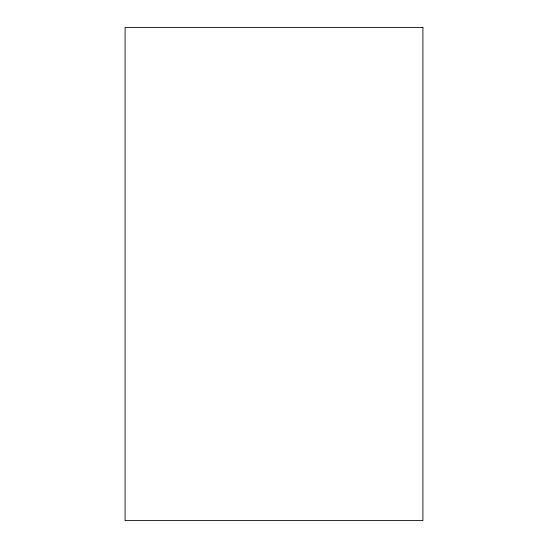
<?xml version="1.0" encoding="UTF-8"?>
<svg xmlns="http://www.w3.org/2000/svg" width="548" height="548" viewBox="0 0 548 548"><rect width="100%" height="100%" fill="white"/><g stroke="black" fill="none" stroke-linecap="round" stroke-linejoin="round"><path stroke-width="0.82" d="M422.905 27.4L125.095 27.4L125.095 520.6L422.905 520.6L422.905 27.4"/></g></svg>
